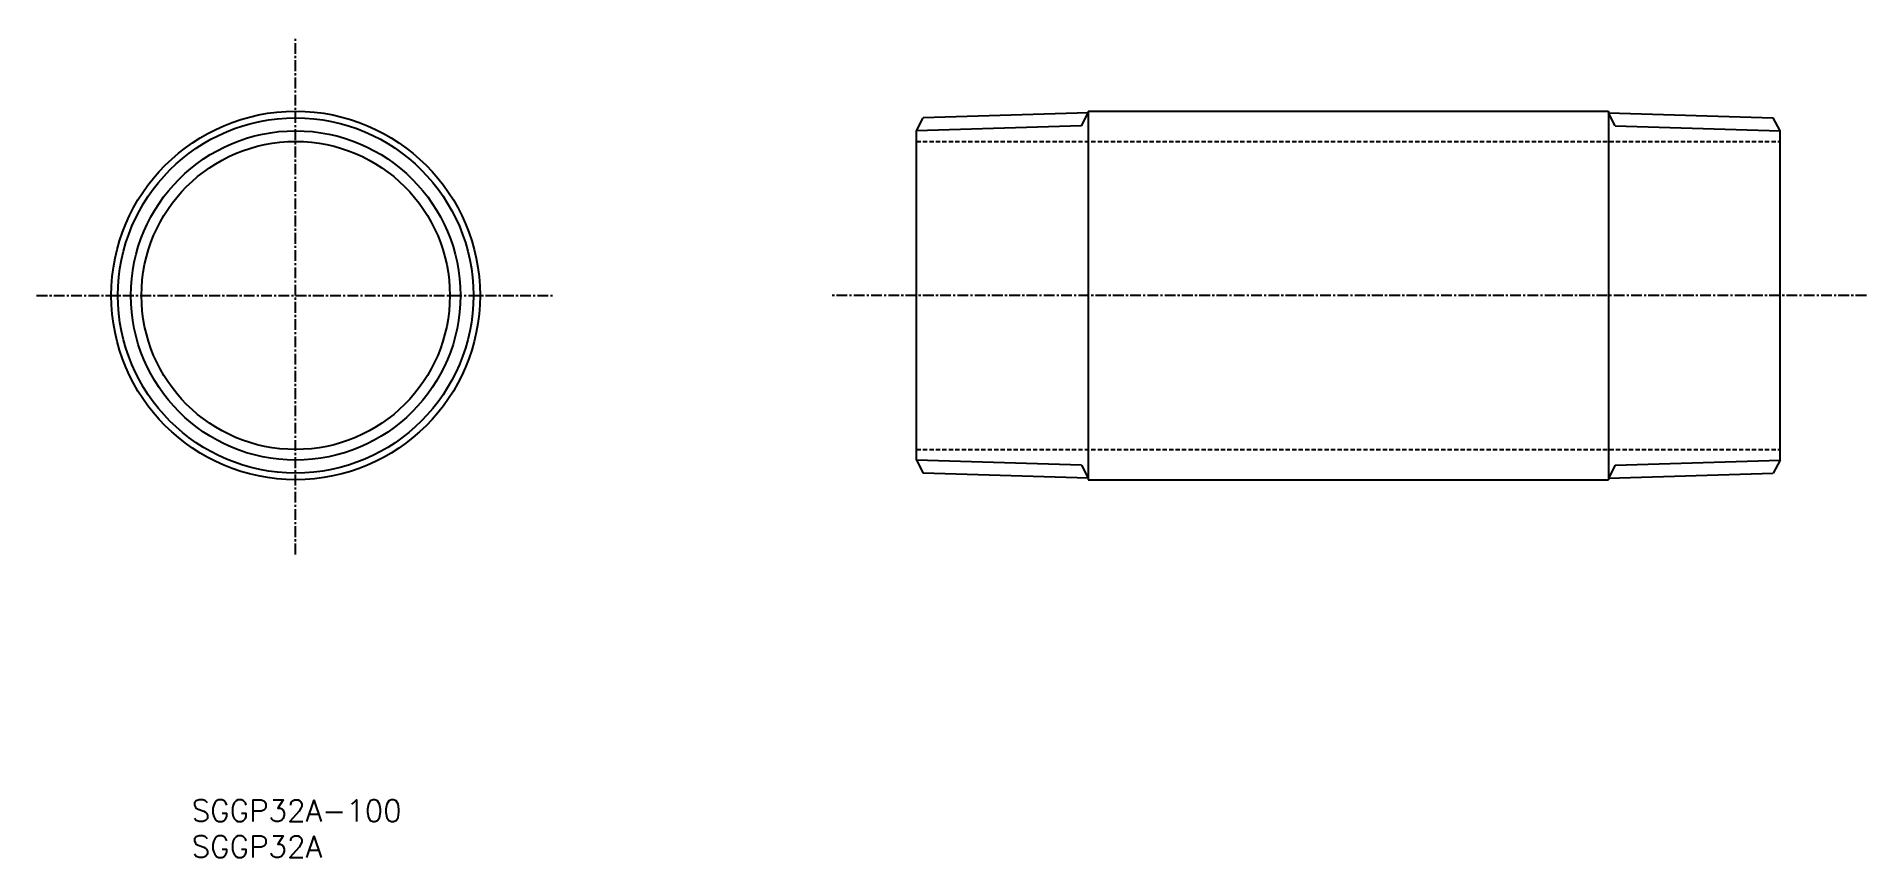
# Model space of a CAD drawing. Extents: x -263 to -51, y -21 to 74.
import ezdxf

# ---------------------------------------------------------------- set-up
doc = ezdxf.new("R2010")
doc.units = 0
doc.linetypes.add('CENTER', pattern=[2, 1.25, -0.25, 0.25, -0.25])
doc.linetypes.add('DASHED', pattern=[0.75, 0.5, -0.25])
doc.layers.get('0').update_dxf_attribs({"linetype": 'CONTINUOUS'})
doc.layers.add('CENTER', color=1, linetype='CENTER')
doc.styles.get("Standard").update_dxf_attribs({"font": 'txt.shx'})

msp = doc.modelspace()

# ---------------------------------------------------------------- linework, layer by layer
at = {"color": 7, "linetype": 'CONTINUOUS'}
for p, q in [((-160.82, 62.88), (-160.04, 64.38)), ((-140.94, 64.98), (-160.04, 64.38)), ((-140.94, 65.15), (-80.7, 65.15)), ((-140.94, 65.15), (-140.94, 22.45)), ((-80.7, 65.15), (-80.7, 22.45)), ((-80.7, 64.98), (-61.6, 64.38)), ((-60.82, 62.88), (-61.6, 64.38)), ((-160.82, 24.72), (-160.82, 62.88)), ((-60.82, 24.72), (-60.82, 62.88)), ((-160.82, 24.72), (-160.04, 23.22)), ((-60.82, 24.72), (-61.6, 23.22)), ((-140.94, 22.62), (-160.04, 23.22)), ((-140.94, 22.45), (-80.7, 22.45)), ((-80.7, 22.62), (-61.6, 23.22))]:
    msp.add_line(p, q, dxfattribs=at)
at = {"color": 3, "linetype": 'CONTINUOUS'}
for p, q in [((-141.72, 63.47), (-140.94, 64.98)), ((-79.92, 63.47), (-80.7, 64.98)), ((-141.72, 63.47), (-160.82, 62.88)), ((-79.92, 63.47), (-60.82, 62.88)), ((-141.72, 24.12), (-160.82, 24.72)), ((-141.72, 24.12), (-140.94, 22.62)), ((-79.92, 24.12), (-80.7, 22.62)), ((-79.92, 24.12), (-60.82, 24.72))]:
    msp.add_line(p, q, dxfattribs=at)
at = {"color": 3, "linetype": 'DASHED'}
for p, q in [((-160.82, 61.65), (-60.82, 61.65)), ((-160.82, 25.95), (-60.82, 25.95))]:
    msp.add_line(p, q, dxfattribs=at)
at = {"color": 7, "linetype": 'CONTINUOUS'}
for radius in [21.35, 20.58, 17.85]:
    msp.add_circle((-232.7, 43.8), radius, dxfattribs=at)
at = {"color": 3, "linetype": 'CONTINUOUS'}
msp.add_circle((-232.7, 43.8), 19.08, dxfattribs=at)
at = {"layer": 'CENTER', "color": 1, "linetype": 'CENTER'}
for p, q in [((-232.7, 13.8), (-232.7, 73.8)), ((-262.7, 43.8), (-202.7, 43.8)), ((-50.82, 43.8), (-170.82, 43.8))]:
    msp.add_line(p, q, dxfattribs=at)

# ---------------------------------------------------------------- texts
for s, p in [('SGGP32A-100', (-244.74, -17.15)), ('SGGP32A', (-244.74, -21.31))]:
    msp.add_text(s, height=2.5).set_placement(p)

doc.saveas('drawing.dxf')
